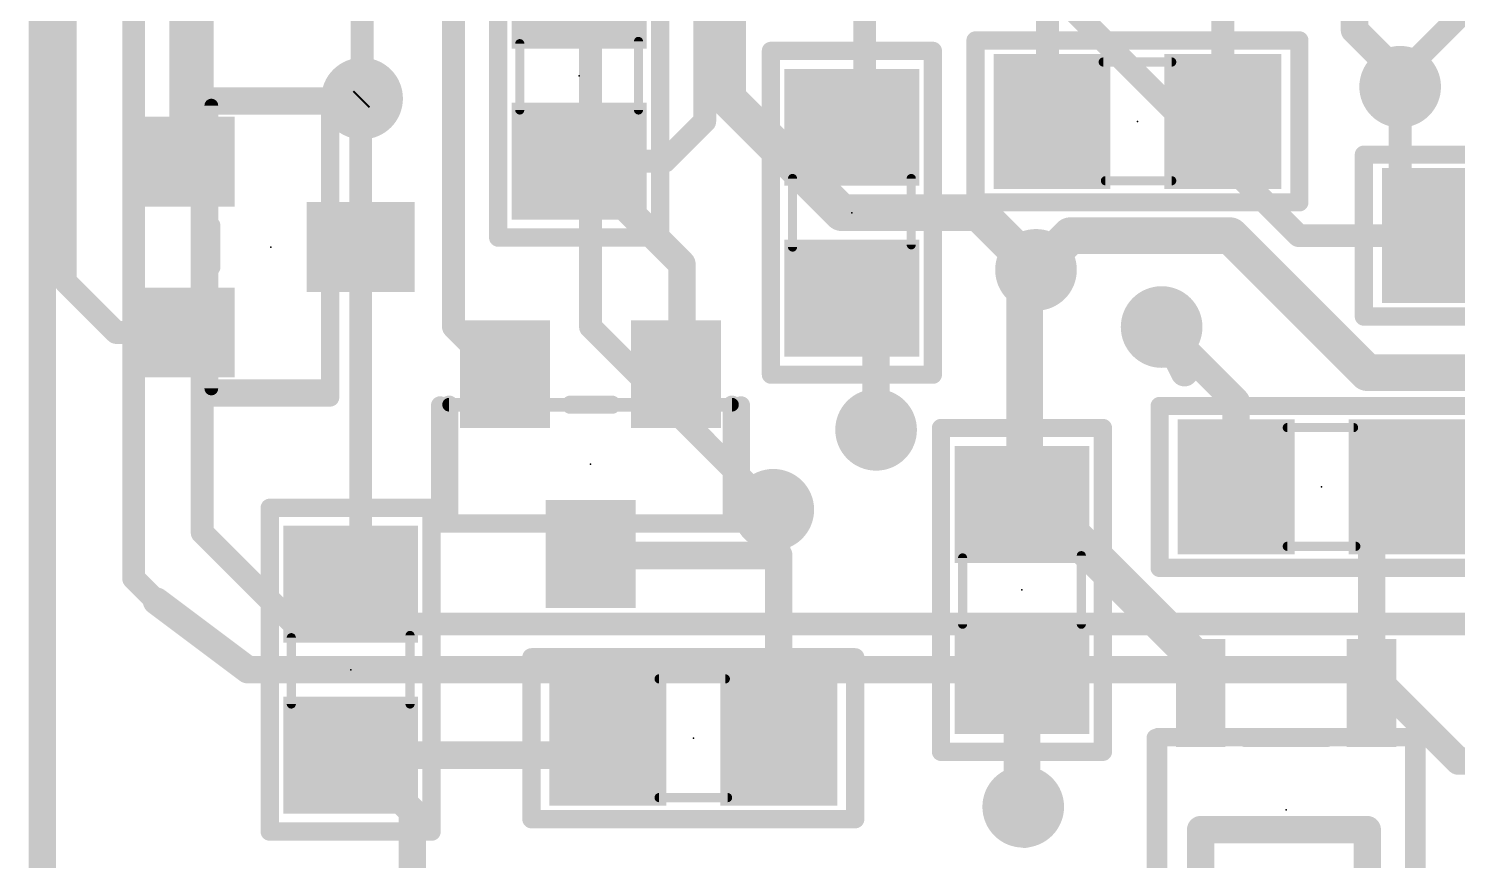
# Model space of a CAD drawing. Extents: x -16 to 117, y 0 to 53.
# Drawn here: x 17.63 to 33.51, y 10.83 to 20.08 of the extents above; entities that cross this region are included whole.
import ezdxf

# ---------------------------------------------------------------- set-up
doc = ezdxf.new("R2010")
doc.units = 0
for name, color, linetype in [('1', 12, 'CONTINUOUS'), ('16', 132, 'CONTINUOUS'), ('18', 110, 'CONTINUOUS'), ('21', 53, 'CONTINUOUS'), ('23', 53, 'CONTINUOUS'), ('51', 253, 'CONTINUOUS')]:
    doc.layers.add(name, color=color, linetype=linetype)

# ---------------------------------------------------------------- blocks, each defined once
blk = doc.blocks.new('RECT')
blk.add_solid([(-0.5, -0.5), (0.5, -0.5), (-0.5, 0.5), (0.5, 0.5)])
blk = doc.blocks.new('ROUNDV')
at = {"const_width": 0.5}
blk.add_lwpolyline([(0, -0.25, 1), (0, 0.25, 1), (0, -0.25)], format="xyb", dxfattribs=at)

msp = doc.modelspace()

# ---------------------------------------------------------------- linework, layer by layer
at = {"layer": '1'}
for points, const_width in [([(18.034, 17.272), (18.034, 21.336)], 0.254), ([(25.146, 19.05), (25.146, 20.574)], 0.254), ([(26.924, 20.574), (26.924, 19.126)], 0.254), ([(28.956, 20.574), (28.956, 19.101)], 0.254), ([(22.352, 16.764), (22.352, 20.508)], 0.254), ([(32.878, 19.558), (33.706, 20.386)], 0.254), ([(19.32, 18.603), (19.32, 20.336)], 0.254), ([(30.907, 19.05), (30.907, 20.239)], 0.254), ([(32.878, 19.435), (32.878, 19.558)], 0.254), ([(32.878, 19.435), (32.878, 18.227)], 0.254), ([(21.32, 19.288), (21.336, 19.304)], 0.254), ([(21.32, 17.653), (21.32, 19.288)], 0.254), ([(26.924, 19.126), (26.782, 18.984)], 0.254), ([(28.956, 19.101), (29.007, 19.05)], 0.254), ([(24.704, 18.608), (25.146, 19.05)], 0.254), ([(23.749, 18.608), (24.892, 17.465)], 0.3048), ([(23.749, 18.608), (24.704, 18.608)], 0.254), ([(32.878, 18.227), (33.325, 17.78)], 0.254), ([(29.21, 17.78), (28.829, 17.399)], 0.4064), ([(30.988, 17.78), (29.21, 17.78)], 0.4064), ([(32.512, 16.256), (30.988, 17.78)], 0.4064), ([(21.32, 14.208), (21.32, 17.653)], 0.254), ([(24.892, 17.465), (24.892, 16.306)], 0.3048), ([(28.829, 17.399), (28.702, 17.272)], 0.4064), ([(18.603, 16.703), (18.034, 17.272)], 0.254), ([(28.702, 17.272), (28.702, 14.82)], 0.4064), ([(26.782, 17.018), (26.67, 17.018)], 0.3048), ([(26.782, 17.084), (26.782, 17.018)], 0.3048), ([(26.782, 17.018), (27.051, 17.018)], 0.3048), ([(27.051, 17.018), (27.051, 15.621)], 0.3048), ([(22.352, 16.764), (22.876, 16.24)], 0.254), ([(31.054, 15.936), (30.226, 16.764)], 0.3048), ([(19.32, 16.703), (18.603, 16.703)], 0.254), ([(22.876, 16.24), (22.926, 16.24)], 0.254), ([(24.892, 16.306), (24.826, 16.24)], 0.3048), ([(35.306, 16.256), (32.512, 16.256)], 0.4064), ([(31.054, 14.986), (31.054, 15.936)], 0.3048), ([(27.051, 15.621), (27.036, 15.509)], 0.254), ([(32.56, 14.526), (33.02, 14.986)], 0.3048), ([(33.02, 14.986), (32.954, 14.986)], 0.3048), ([(28.702, 14.82), (28.673, 14.791)], 0.4064), ([(28.673, 14.791), (28.927, 14.449)], 0.4064), ([(25.969, 14.671), (25.908, 14.732)], 0.254), ([(25.969, 14.224), (25.969, 14.671)], 0.254), ([(28.927, 14.449), (28.956, 14.478)], 0.4064), ([(28.956, 14.478), (29.21, 14.478)], 0.4064), ([(29.21, 14.478), (30.66, 13.028)], 0.4064), ([(32.56, 12.6951), (32.56, 14.526)], 0.3048), ([(21.082, 13.97), (21.32, 14.208)], 0.254), ([(23.876, 14.24), (23.876, 14.224)], 0.3048), ([(23.876, 14.224), (25.969, 14.224)], 0.3048), ([(25.969, 14.224), (25.969, 12.192)], 0.3048), ([(21.148, 13.904), (21.082, 13.97)], 0.254), ([(21.209, 13.904), (21.148, 13.904)], 0.254), ([(30.66, 13.028), (30.66, 12.6951)], 0.4064), ([(28.673, 11.205), (28.673, 12.891)], 0.4064), ([(23.688, 12.004), (23.876, 12.192)], 0.3048), ([(23.876, 12.192), (24.069, 12.192)], 0.3048), ([(21.27, 12.004), (21.209, 12.004)], 0.3048), ([(21.209, 12.004), (23.688, 12.004)], 0.3048), ([(21.8948, 11.3792), (21.27, 12.004)], 0.3048), ([(28.687, 11.43), (28.702, 11.176)], 0.4064), ([(21.8948, 9.906), (21.8948, 11.3792)], 0.3048), ([(28.702, 11.176), (28.673, 11.205)], 0.4064), ([(30.66, 10.0949), (30.66, 11.176)], 0.3048), ([(30.66, 11.176), (32.512, 11.176)], 0.3048), ([(32.512, 11.176), (32.512, 10.16)], 0.3048)]:
    msp.add_lwpolyline(points, dxfattribs=dict(at, const_width=const_width))
for points, const_width in [([(32.9415, 19.558, 1), (32.8145, 19.558)], 0.127), ([(32.8331, 19.6029, 1), (32.9229, 19.5131)], 0.127), ([(32.9415, 19.435, 1), (32.8145, 19.435)], 0.127), ([(21.3835, 19.288, 1), (21.2565, 19.288)], 0.127), ([(21.2751, 19.3329, 1), (21.3649, 19.2431)], 0.127), ([(21.3809, 19.2591, 1), (21.2911, 19.3489)], 0.127), ([(32.8145, 19.435, 1), (32.9415, 19.435)], 0.127), ([(26.9689, 19.0811, 1), (26.8791, 19.1709)], 0.127), ([(29.0009, 19.1459, 1), (28.9111, 19.0561)], 0.127), ([(25.0825, 19.05, 1), (25.2095, 19.05)], 0.127), ([(25.1909, 19.0051, 1), (25.1011, 19.0949)], 0.127), ([(26.7371, 19.0289, 1), (26.8269, 18.9391)], 0.127), ([(26.8605, 19.126, 1), (26.9875, 19.126)], 0.127), ([(28.8925, 19.101, 1), (29.0195, 19.101)], 0.127), ([(28.9621, 19.0051, 1), (29.0519, 19.0949)], 0.127), ([(30.8435, 19.05, 1), (30.9705, 19.05)], 0.127), ([(23.8029, 18.6619, 1), (23.6951, 18.5541)], 0.1524), ([(19.2565, 18.603, 1), (19.3835, 18.603)], 0.127), ([(23.749, 18.6715, 1), (23.749, 18.5445)], 0.127), ([(24.6591, 18.6529, 1), (24.7489, 18.5631)], 0.127), ([(24.704, 18.5445, 1), (24.704, 18.6715)], 0.127), ([(32.9229, 18.2719, 1), (32.8331, 18.1821)], 0.127), ([(32.8145, 18.227, 1), (32.9415, 18.227)], 0.127), ([(29.21, 17.8816, 1), (29.21, 17.6784)], 0.2032), ([(29.2818, 17.7082, 1), (29.1382, 17.8518)], 0.2032), ([(31.0598, 17.8518, 1), (30.9162, 17.7082)], 0.2032), ([(30.988, 17.6784, 1), (30.988, 17.8816)], 0.2032), ([(33.2801, 17.7351, 1), (33.3699, 17.8249)], 0.127), ([(21.3835, 17.653, 1), (21.2565, 17.653)], 0.127), ([(21.2565, 17.653, 1), (21.3835, 17.653)], 0.127), ([(24.9682, 17.465, 1), (24.8158, 17.465)], 0.1524), ([(24.8381, 17.4111, 1), (24.9459, 17.5189)], 0.1524), ([(28.7572, 17.4708, 1), (28.9008, 17.3272)], 0.2032), ([(28.9008, 17.3272, 1), (28.7572, 17.4708)], 0.2032), ([(18.0789, 17.3169, 1), (17.9891, 17.2271)], 0.127), ([(17.9705, 17.272, 1), (18.0975, 17.272)], 0.127), ([(28.8036, 17.272, 1), (28.6004, 17.272)], 0.2032), ([(28.6302, 17.3438, 1), (28.7738, 17.2002)], 0.2032), ([(26.67, 17.0942, 1), (26.67, 16.9418)], 0.1524), ([(26.8582, 17.084, 1), (26.7058, 17.084)], 0.1524), ([(26.782, 17.0942, 1), (26.782, 16.9418)], 0.1524), ([(26.782, 16.9418, 1), (26.782, 17.0942)], 0.1524), ([(27.1272, 17.018, 1), (26.9748, 17.018)], 0.1524), ([(27.051, 16.9418, 1), (27.051, 17.0942)], 0.1524), ([(26.7058, 17.018, 1), (26.8582, 17.018)], 0.1524), ([(22.3969, 16.8089, 1), (22.3071, 16.7191)], 0.127), ([(30.2799, 16.8179, 1), (30.1721, 16.7101)], 0.1524), ([(18.603, 16.7665, 1), (18.603, 16.6395)], 0.127), ([(18.5581, 16.6581, 1), (18.6479, 16.7479)], 0.127), ([(19.32, 16.6395, 1), (19.32, 16.7665)], 0.127), ([(22.2885, 16.764, 1), (22.4155, 16.764)], 0.127), ([(22.876, 16.3035, 1), (22.876, 16.1765)], 0.127), ([(22.926, 16.1765, 1), (22.926, 16.3035)], 0.127), ([(24.7721, 16.2939, 1), (24.8799, 16.1861)], 0.1524), ([(24.8158, 16.306, 1), (24.9682, 16.306)], 0.1524), ([(24.9459, 16.2521, 1), (24.8381, 16.3599)], 0.1524), ([(32.512, 16.3576, 1), (32.512, 16.1544)], 0.2032), ([(32.4402, 16.1842, 1), (32.5838, 16.3278)], 0.2032), ([(22.8311, 16.1951, 1), (22.9209, 16.2849)], 0.127), ([(31.1302, 15.936, 1), (30.9778, 15.936)], 0.1524), ([(31.0001, 15.8821, 1), (31.1079, 15.9899)], 0.1524), ([(27.1139, 15.6126, 1), (26.9881, 15.6294)], 0.127), ([(26.9748, 15.621, 1), (27.1272, 15.621)], 0.1524), ([(26.9731, 15.5174, 1), (27.0989, 15.5006)], 0.127), ([(32.954, 15.0622, 1), (32.954, 14.9098)], 0.1524), ([(33.0739, 14.9321, 1), (32.9661, 15.0399)], 0.1524), ([(33.02, 14.9098, 1), (33.02, 15.0622)], 0.1524), ([(28.7546, 14.8516, 1), (28.5914, 14.7304)], 0.2032), ([(28.6012, 14.8628, 1), (28.7448, 14.7192)], 0.2032), ([(28.7738, 14.7482, 1), (28.6302, 14.8918)], 0.2032), ([(30.9778, 14.986, 1), (31.1302, 14.986)], 0.1524), ([(25.9529, 14.7769, 1), (25.8631, 14.6871)], 0.127), ([(26.0325, 14.671, 1), (25.9055, 14.671)], 0.127), ([(25.9241, 14.6261, 1), (26.0139, 14.7159)], 0.127), ([(28.6004, 14.82, 1), (28.8036, 14.82)], 0.2032), ([(28.8552, 14.5208, 1), (28.9988, 14.3772)], 0.2032), ([(28.956, 14.5796, 1), (28.956, 14.3764)], 0.2032), ([(29.0278, 14.4062, 1), (28.8842, 14.5498)], 0.2032), ([(29.2818, 14.5498, 1), (29.1382, 14.4062)], 0.2032), ([(29.21, 14.3764, 1), (29.21, 14.5796)], 0.2032), ([(32.6362, 14.526, 1), (32.4838, 14.526)], 0.1524), ([(32.5061, 14.5799, 1), (32.6139, 14.4721)], 0.1524), ([(28.8454, 14.3884, 1), (29.0086, 14.5096)], 0.2032), ([(21.3649, 14.1631, 1), (21.2751, 14.2529)], 0.127), ([(23.9522, 14.24, 1), (23.7998, 14.24)], 0.1524), ([(23.876, 14.3002, 1), (23.876, 14.1478)], 0.1524), ([(23.7998, 14.224, 1), (23.9522, 14.224)], 0.1524), ([(26.0452, 14.224, 1), (25.8928, 14.224)], 0.1524), ([(25.969, 14.1478, 1), (25.969, 14.3002)], 0.1524), ([(21.2565, 14.208, 1), (21.3835, 14.208)], 0.127), ([(25.9055, 14.224, 1), (26.0325, 14.224)], 0.127), ([(21.1269, 14.0149, 1), (21.0371, 13.9251)], 0.127), ([(21.0371, 14.0149, 1), (21.1269, 13.9251)], 0.127), ([(21.148, 13.9675, 1), (21.148, 13.8405)], 0.127), ([(21.1031, 13.8591, 1), (21.1929, 13.9489)], 0.127), ([(21.209, 13.8405, 1), (21.209, 13.9675)], 0.127), ([(30.7616, 13.028, 1), (30.5584, 13.028)], 0.2032), ([(30.5882, 12.9562, 1), (30.7318, 13.0998)], 0.2032), ([(28.7746, 12.891, 1), (28.5714, 12.891)], 0.2032), ([(30.5584, 12.6951, 1), (30.7616, 12.6951)], 0.2032), ([(32.4838, 12.6951, 1), (32.6362, 12.6951)], 0.1524), ([(23.876, 12.2682, 1), (23.876, 12.1158)], 0.1524), ([(23.9299, 12.1381, 1), (23.8221, 12.2459)], 0.1524), ([(24.069, 12.1158, 1), (24.069, 12.2682)], 0.1524), ([(25.8928, 12.192, 1), (26.0452, 12.192)], 0.1524), ([(21.209, 12.0802, 1), (21.209, 11.9278)], 0.1524), ([(21.209, 12.0802, 1), (21.209, 11.9278)], 0.1524), ([(21.3239, 12.0579, 1), (21.2161, 11.9501)], 0.1524), ([(21.27, 11.9278, 1), (21.27, 12.0802)], 0.1524), ([(23.6341, 12.0579, 1), (23.7419, 11.9501)], 0.1524), ([(23.688, 11.9278, 1), (23.688, 12.0802)], 0.1524), ([(28.7884, 11.436, 1), (28.5856, 11.424)], 0.2032), ([(21.971, 11.3792, 1), (21.8186, 11.3792)], 0.1524), ([(21.8409, 11.3253, 1), (21.9487, 11.4331)], 0.1524), ([(28.5714, 11.205, 1), (28.7746, 11.205)], 0.2032), ([(28.7448, 11.2768, 1), (28.6012, 11.1332)], 0.2032), ([(28.6006, 11.17, 1), (28.8034, 11.182)], 0.2032), ([(28.6302, 11.1042, 1), (28.7738, 11.2478)], 0.2032), ([(30.7362, 11.176, 1), (30.5838, 11.176)], 0.1524), ([(30.66, 11.2522, 1), (30.66, 11.0998)], 0.1524), ([(32.5882, 11.176, 1), (32.4358, 11.176)], 0.1524), ([(32.512, 11.0998, 1), (32.512, 11.2522)], 0.1524)]:
    msp.add_lwpolyline(points, format="xyb", dxfattribs=dict(at, const_width=const_width))
at = {"layer": '16'}
for points, const_width in [([(17.78, 10.414), (17.78, 41.91)], 0.3048), ([(23.876, 16.764), (23.876, 29.464)], 0.254), ([(32.37, 20.066), (32.37, 26.797)], 0.3048), ([(18.796, 13.97), (18.796, 25.146)], 0.254), ([(19.558, 14.478), (19.558, 24.13)], 0.254), ([(25.4, 20.828), (25.4, 19.304)], 0.4064), ([(21.336, 19.304), (21.336, 20.574)], 0.254), ([(31.75, 17.78), (28.956, 20.574)], 0.254), ([(32.878, 19.558), (32.37, 20.066)], 0.3048), ([(32.878, 19.435), (32.878, 19.558)], 0.3048), ([(25.4, 19.304), (26.67, 18.034)], 0.4064), ([(26.67, 18.034), (28.194, 18.034)], 0.4064), ([(28.194, 18.034), (28.829, 17.399)], 0.4064), ([(37.846, 17.78), (31.75, 17.78)], 0.254), ([(25.908, 14.732), (23.876, 16.764)], 0.254), ([(30.226, 16.764), (30.48, 16.256)], 0.3048), ([(19.558, 14.478), (20.574, 13.462)], 0.254), ([(18.796, 13.97), (19.05, 13.716)], 0.254), ([(19.05, 13.716), (20.066, 12.954)], 0.3048), ([(20.574, 13.462), (34.036, 13.462)], 0.254), ([(20.066, 12.954), (32.512, 12.954)], 0.3048), ([(32.512, 12.954), (33.528, 11.938)], 0.3048), ([(33.528, 11.938), (34.036, 11.938)], 0.3048)]:
    msp.add_lwpolyline(points, dxfattribs=dict(at, const_width=const_width))
for points, const_width in [([(32.4239, 20.1199, 1), (32.3161, 20.0121)], 0.1524), ([(32.2938, 20.066, 1), (32.4462, 20.066)], 0.1524), ([(32.9542, 19.558, 1), (32.8018, 19.558)], 0.1524), ([(32.8241, 19.5041, 1), (32.9319, 19.6119)], 0.1524), ([(25.2984, 19.304, 1), (25.5016, 19.304)], 0.2032), ([(25.4718, 19.3758, 1), (25.3282, 19.2322)], 0.2032), ([(32.8018, 19.435, 1), (32.9542, 19.435)], 0.1524), ([(21.2725, 19.304, 1), (21.3995, 19.304)], 0.127), ([(26.67, 18.1356, 1), (26.67, 17.9324)], 0.2032), ([(26.5982, 17.9622, 1), (26.7418, 18.1058)], 0.2032), ([(28.2658, 18.1058, 1), (28.1222, 17.9622)], 0.2032), ([(28.194, 17.9324, 1), (28.194, 18.1356)], 0.2032), ([(31.75, 17.8435, 1), (31.75, 17.7165)], 0.127), ([(31.7051, 17.7351, 1), (31.7949, 17.8249)], 0.127), ([(28.7572, 17.3272, 1), (28.9008, 17.4708)], 0.2032), ([(23.9209, 16.8089, 1), (23.8311, 16.7191)], 0.127), ([(30.2942, 16.7981, 1), (30.1578, 16.7299)], 0.1524), ([(23.8125, 16.764, 1), (23.9395, 16.764)], 0.127), ([(30.4118, 16.2219, 1), (30.5482, 16.2901)], 0.1524), ([(25.8631, 14.6871, 1), (25.9529, 14.7769)], 0.127), ([(19.6029, 14.5229, 1), (19.5131, 14.4331)], 0.127), ([(19.4945, 14.478, 1), (19.6215, 14.478)], 0.127), ([(18.8409, 14.0149, 1), (18.7511, 13.9251)], 0.127), ([(18.7325, 13.97, 1), (18.8595, 13.97)], 0.127), ([(19.0957, 13.777, 1), (19.0043, 13.655)], 0.1524), ([(19.0051, 13.6711, 1), (19.0949, 13.7609)], 0.127), ([(20.574, 13.5255, 1), (20.574, 13.3985)], 0.127), ([(20.5291, 13.4171, 1), (20.6189, 13.5069)], 0.127), ([(20.066, 13.0302, 1), (20.066, 12.8778)], 0.1524), ([(20.0203, 12.893, 1), (20.1117, 13.015)], 0.1524), ([(32.5659, 13.0079, 1), (32.4581, 12.9001)], 0.1524), ([(32.512, 12.8778, 1), (32.512, 13.0302)], 0.1524), ([(33.528, 12.0142, 1), (33.528, 11.8618)], 0.1524), ([(33.4741, 11.8841, 1), (33.5819, 11.9919)], 0.1524)]:
    msp.add_lwpolyline(points, format="xyb", dxfattribs=dict(at, const_width=const_width))
at = {"layer": '21', "const_width": 0.2032}
for points in [[(22.849, 17.758), (22.849, 21.358)], [(24.649, 21.358), (24.649, 17.758)], [(28.157, 18.15), (28.157, 19.95)], [(28.157, 19.95), (31.757, 19.95)], [(31.757, 19.95), (31.757, 18.15)], [(25.882, 19.834), (27.682, 19.834)], [(25.882, 16.234), (25.882, 19.834)], [(27.682, 19.834), (27.682, 16.234)], [(19.6676, 19.3254), (20.9804, 19.3254)], [(20.9804, 19.3254), (20.9804, 18.3666)], [(32.475, 16.88), (32.475, 18.68)], [(32.475, 18.68), (36.075, 18.68)], [(31.757, 18.15), (28.157, 18.15)], [(19.6596, 17.4306), (19.6596, 17.8894)], [(24.649, 17.758), (22.849, 17.758)], [(20.9804, 16.9394), (20.9804, 15.9806)], [(36.075, 16.88), (32.475, 16.88)], [(27.682, 16.234), (25.882, 16.234)], [(20.9804, 15.9806), (19.6676, 15.9806)], [(22.2036, 14.5796), (22.2036, 15.8924)], [(23.6536, 15.9004), (24.1124, 15.9004)], [(25.5484, 15.8924), (25.5484, 14.5796)], [(30.204, 14.086), (30.204, 15.886)], [(30.204, 15.886), (33.804, 15.886)], [(27.773, 12.041), (27.773, 15.641)], [(27.773, 15.641), (29.573, 15.641)], [(29.573, 15.641), (29.573, 12.041)], [(20.309, 11.154), (20.309, 14.754)], [(20.309, 14.754), (22.109, 14.754)], [(22.109, 14.754), (22.109, 11.154)], [(23.1624, 14.5796), (22.2036, 14.5796)], [(25.5484, 14.5796), (24.5896, 14.5796)], [(33.804, 14.086), (30.204, 14.086)], [(23.219, 11.292), (23.219, 13.092)], [(23.219, 13.092), (26.819, 13.092)], [(26.819, 13.092), (26.819, 11.292)], [(30.16, 12.195), (30.16, 10.595)], [(31.16, 12.195), (32.06, 12.195)], [(33.06, 12.195), (33.06, 10.595)], [(29.573, 12.041), (27.773, 12.041)], [(26.819, 11.292), (23.219, 11.292)], [(22.109, 11.154), (20.309, 11.154)]]:
    msp.add_lwpolyline(points, dxfattribs=at)
at = {"layer": '21', "const_width": 0.1016}
for points in [[(28.2078, 19.95, 1), (28.1062, 19.95)], [(28.157, 20.0008, 1), (28.157, 19.8992)], [(31.8078, 19.95, 1), (31.7062, 19.95)], [(31.757, 19.8992, 1), (31.757, 20.0008)], [(25.882, 19.8848, 1), (25.882, 19.7832)], [(25.9328, 19.834, 1), (25.8312, 19.834)], [(27.7328, 19.834, 1), (27.6312, 19.834)], [(27.682, 19.7832, 1), (27.682, 19.8848)], [(19.6676, 19.3762, 1), (19.6676, 19.2746)], [(21.0312, 19.3254, 1), (20.9296, 19.3254)], [(20.9804, 19.2746, 1), (20.9804, 19.3762)], [(32.5258, 18.68, 1), (32.4242, 18.68)], [(32.475, 18.7308, 1), (32.475, 18.6292)], [(20.9296, 18.3666, 1), (21.0312, 18.3666)], [(28.157, 18.2008, 1), (28.157, 18.0992)], [(28.1062, 18.15, 1), (28.2078, 18.15)], [(31.7062, 18.15, 1), (31.8078, 18.15)], [(31.757, 18.0992, 1), (31.757, 18.2008)], [(19.7104, 17.8894, 1), (19.6088, 17.8894)], [(22.849, 17.8088, 1), (22.849, 17.7072)], [(22.7982, 17.758, 1), (22.8998, 17.758)], [(24.5982, 17.758, 1), (24.6998, 17.758)], [(24.649, 17.7072, 1), (24.649, 17.8088)], [(19.6088, 17.4306, 1), (19.7104, 17.4306)], [(21.0312, 16.9394, 1), (20.9296, 16.9394)], [(32.475, 16.9308, 1), (32.475, 16.8292)], [(32.4242, 16.88, 1), (32.5258, 16.88)], [(25.882, 16.2848, 1), (25.882, 16.1832)], [(25.8312, 16.234, 1), (25.9328, 16.234)], [(27.6312, 16.234, 1), (27.7328, 16.234)], [(27.682, 16.1832, 1), (27.682, 16.2848)], [(19.6676, 16.0314, 1), (19.6676, 15.9298)], [(20.9804, 15.9298, 1), (20.9804, 16.0314)], [(20.9296, 15.9806, 1), (21.0312, 15.9806)], [(22.2544, 15.8924, 1), (22.1528, 15.8924)], [(23.6536, 15.9512, 1), (23.6536, 15.8496)], [(24.1124, 15.8496, 1), (24.1124, 15.9512)], [(25.5992, 15.8924, 1), (25.4976, 15.8924)], [(30.2548, 15.886, 1), (30.1532, 15.886)], [(30.204, 15.9368, 1), (30.204, 15.8352)], [(27.8238, 15.641, 1), (27.7222, 15.641)], [(27.773, 15.6918, 1), (27.773, 15.5902)], [(29.6238, 15.641, 1), (29.5222, 15.641)], [(29.573, 15.5902, 1), (29.573, 15.6918)], [(20.3598, 14.754, 1), (20.2582, 14.754)], [(20.309, 14.8048, 1), (20.309, 14.7032)], [(22.1598, 14.754, 1), (22.0582, 14.754)], [(22.109, 14.7032, 1), (22.109, 14.8048)], [(22.2036, 14.6304, 1), (22.2036, 14.5288)], [(22.1528, 14.5796, 1), (22.2544, 14.5796)], [(23.1624, 14.5288, 1), (23.1624, 14.6304)], [(24.5896, 14.6304, 1), (24.5896, 14.5288)], [(25.4976, 14.5796, 1), (25.5992, 14.5796)], [(25.5484, 14.5288, 1), (25.5484, 14.6304)], [(30.204, 14.1368, 1), (30.204, 14.0352)], [(30.1532, 14.086, 1), (30.2548, 14.086)], [(23.2698, 13.092, 1), (23.1682, 13.092)], [(23.219, 13.1428, 1), (23.219, 13.0412)], [(26.8698, 13.092, 1), (26.7682, 13.092)], [(26.819, 13.0412, 1), (26.819, 13.1428)], [(30.2108, 12.195, 1), (30.1092, 12.195)], [(31.16, 12.2458, 1), (31.16, 12.1442)], [(32.06, 12.1442, 1), (32.06, 12.2458)], [(33.1108, 12.195, 1), (33.0092, 12.195)], [(27.773, 12.0918, 1), (27.773, 11.9902)], [(27.7222, 12.041, 1), (27.8238, 12.041)], [(29.5222, 12.041, 1), (29.6238, 12.041)], [(29.573, 11.9902, 1), (29.573, 12.0918)], [(23.219, 11.3428, 1), (23.219, 11.2412)], [(23.1682, 11.292, 1), (23.2698, 11.292)], [(26.7682, 11.292, 1), (26.8698, 11.292)], [(26.819, 11.2412, 1), (26.819, 11.3428)], [(20.309, 11.2048, 1), (20.309, 11.1032)], [(20.2582, 11.154, 1), (20.3598, 11.154)], [(22.0582, 11.154, 1), (22.1598, 11.154)], [(22.109, 11.1032, 1), (22.109, 11.2048)]]:
    msp.add_lwpolyline(points, format="xyb", dxfattribs=at)
at = {"layer": '23'}
for p in [(23.749, 19.558), (29.957, 19.05), (26.782, 18.034), (20.32, 17.653), (23.876, 15.24), (32.004, 14.986), (28.673, 13.841), (21.209, 12.954), (25.019, 12.192), (31.61, 11.395)]:
    msp.add_point(p, dxfattribs=at)
at = {"layer": '51'}
for points, const_width in [([(23.089, 19.914), (23.089, 19.177)], 0.1016), ([(24.409, 19.939), (24.409, 19.177)], 0.1016), ([(29.576, 19.71), (30.338, 19.71)], 0.1016), ([(19.6596, 19.2254), (20.9804, 19.2254)], 0.2032), ([(19.6596, 16.0806), (19.6596, 19.2254)], 0.1524), ([(20.9804, 19.2254), (20.9804, 16.0806)], 0.2032), ([(26.122, 17.653), (26.122, 18.415)], 0.1016), ([(27.442, 17.678), (27.442, 18.415)], 0.1016), ([(29.601, 18.39), (30.338, 18.39)], 0.1016), ([(20.9804, 16.0806), (19.6596, 16.0806)], 0.2032), ([(22.3036, 14.5796), (22.3036, 15.9004)], 0.2032), ([(22.3036, 15.9004), (25.4484, 15.9004)], 0.1524), ([(25.4484, 15.9004), (25.4484, 14.5796)], 0.2032), ([(32.36, 15.646), (31.623, 15.646)], 0.1016), ([(25.4484, 14.5796), (22.3036, 14.5796)], 0.2032), ([(32.385, 14.326), (31.623, 14.326)], 0.1016), ([(28.013, 14.197), (28.013, 13.46)], 0.1016), ([(29.333, 14.222), (29.333, 13.46)], 0.1016), ([(20.549, 13.31), (20.549, 12.573)], 0.1016), ([(21.869, 13.335), (21.869, 12.573)], 0.1016), ([(25.375, 12.852), (24.638, 12.852)], 0.1016), ([(30.1876, 10.5846), (30.1876, 12.2054)], 0.2032), ([(30.1876, 12.2054), (33.0324, 12.2054)], 0.2032), ([(33.0324, 12.2054), (33.0324, 10.5846)], 0.2032), ([(25.4, 11.532), (24.638, 11.532)], 0.1016)]:
    msp.add_lwpolyline(points, dxfattribs=dict(at, const_width=const_width))
for points, const_width in [([(23.1144, 19.914, 1), (23.0636, 19.914)], 0.0508), ([(24.4344, 19.939, 1), (24.3836, 19.939)], 0.0508), ([(29.576, 19.7354, 1), (29.576, 19.6846)], 0.0508), ([(30.338, 19.6846, 1), (30.338, 19.7354)], 0.0508), ([(19.6596, 19.2762, 1), (19.6596, 19.1746)], 0.1016), ([(19.6977, 19.2254, 1), (19.6215, 19.2254)], 0.0762), ([(21.0312, 19.2254, 1), (20.9296, 19.2254)], 0.1016), ([(20.9804, 19.1746, 1), (20.9804, 19.2762)], 0.1016), ([(23.0636, 19.177, 1), (23.1144, 19.177)], 0.0508), ([(24.3836, 19.177, 1), (24.4344, 19.177)], 0.0508), ([(26.1474, 18.415, 1), (26.0966, 18.415)], 0.0508), ([(27.4674, 18.415, 1), (27.4166, 18.415)], 0.0508), ([(29.601, 18.4154, 1), (29.601, 18.3646)], 0.0508), ([(30.338, 18.3646, 1), (30.338, 18.4154)], 0.0508), ([(26.0966, 17.653, 1), (26.1474, 17.653)], 0.0508), ([(27.4166, 17.678, 1), (27.4674, 17.678)], 0.0508), ([(19.6596, 16.1314, 1), (19.6596, 16.0298)], 0.1016), ([(19.6215, 16.0806, 1), (19.6977, 16.0806)], 0.0762), ([(20.9296, 16.0806, 1), (21.0312, 16.0806)], 0.1016), ([(20.9804, 16.0298, 1), (20.9804, 16.1314)], 0.1016), ([(22.3544, 15.9004, 1), (22.2528, 15.9004)], 0.1016), ([(22.3036, 15.9385, 1), (22.3036, 15.8623)], 0.0762), ([(25.4992, 15.9004, 1), (25.3976, 15.9004)], 0.1016), ([(25.4484, 15.8623, 1), (25.4484, 15.9385)], 0.0762), ([(31.623, 15.6714, 1), (31.623, 15.6206)], 0.0508), ([(32.36, 15.6206, 1), (32.36, 15.6714)], 0.0508), ([(22.3036, 14.6304, 1), (22.3036, 14.5288)], 0.1016), ([(22.2528, 14.5796, 1), (22.3544, 14.5796)], 0.1016), ([(25.3976, 14.5796, 1), (25.4992, 14.5796)], 0.1016), ([(25.4484, 14.5288, 1), (25.4484, 14.6304)], 0.1016), ([(31.623, 14.3514, 1), (31.623, 14.3006)], 0.0508), ([(32.385, 14.3006, 1), (32.385, 14.3514)], 0.0508), ([(28.0384, 14.197, 1), (27.9876, 14.197)], 0.0508), ([(29.3584, 14.222, 1), (29.3076, 14.222)], 0.0508), ([(20.5744, 13.31, 1), (20.5236, 13.31)], 0.0508), ([(21.8944, 13.335, 1), (21.8436, 13.335)], 0.0508), ([(27.9876, 13.46, 1), (28.0384, 13.46)], 0.0508), ([(29.3076, 13.46, 1), (29.3584, 13.46)], 0.0508), ([(24.638, 12.8774, 1), (24.638, 12.8266)], 0.0508), ([(25.375, 12.8266, 1), (25.375, 12.8774)], 0.0508), ([(20.5236, 12.573, 1), (20.5744, 12.573)], 0.0508), ([(21.8436, 12.573, 1), (21.8944, 12.573)], 0.0508), ([(30.2384, 12.2054, 1), (30.1368, 12.2054)], 0.1016), ([(30.1876, 12.2562, 1), (30.1876, 12.1546)], 0.1016), ([(33.0832, 12.2054, 1), (32.9816, 12.2054)], 0.1016), ([(33.0324, 12.1546, 1), (33.0324, 12.2562)], 0.1016), ([(24.638, 11.5574, 1), (24.638, 11.5066)], 0.0508), ([(25.4, 11.5066, 1), (25.4, 11.5574)], 0.0508)]:
    msp.add_lwpolyline(points, format="xyb", dxfattribs=dict(at, const_width=const_width))

# ---------------------------------------------------------------- block references
at = {"layer": '1', "xscale": 1.3, "yscale": 1.5}
for p, rotation in [((23.749, 20.508), 270), ((26.782, 18.984), 90), ((23.749, 18.608), 270), ((26.782, 17.084), 90), ((31.054, 14.986), 180), ((32.954, 14.986), 180), ((28.673, 14.791), 270), ((21.209, 13.904), 270), ((28.673, 12.891), 270), ((24.069, 12.192), 180), ((25.969, 12.192), 180), ((21.209, 12.004), 270)]:
    msp.add_blockref('RECT', p, dxfattribs=dict(at, rotation=rotation))
at = {"layer": '1'}
for p, xscale, yscale in [((29.007, 19.05), 1.3, 1.5), ((30.907, 19.05), 1.3, 1.5), ((33.325, 17.78), 1.3, 1.5), ((30.66, 12.6951), 0.55, 1.2), ((32.56, 12.6951), 0.55, 1.2)]:
    msp.add_blockref('RECT', p, dxfattribs=dict(at, xscale=xscale, yscale=yscale))
at = {"layer": '1', "yscale": 1.2}
for p, rotation in [((19.32, 18.603), 270), ((21.32, 17.653), 270), ((19.32, 16.703), 270), ((22.926, 16.24), 180), ((24.826, 16.24), 180), ((23.876, 14.24), 180)]:
    msp.add_blockref('RECT', p, dxfattribs=dict(at, rotation=rotation))
at = {"layer": '18', "xscale": 0.908, "yscale": 0.908}
for p in [(32.878, 19.435), (32.878, 19.435), (21.336, 19.304), (21.336, 19.304), (28.829, 17.399), (28.829, 17.399), (30.226, 16.764), (30.226, 16.764), (27.051, 15.621), (27.051, 15.621), (25.908, 14.732), (25.908, 14.732), (28.687, 11.43), (28.687, 11.43)]:
    msp.add_blockref('ROUNDV', p, dxfattribs=at)
at = {"layer": '51'}
for p, xscale, yscale, rotation in [((23.7502, 20.2752), 0.7501, 1.4501, 270), ((23.7502, 18.8273), 0.7501, 1.4501, 270), ((26.7809, 18.7646), 0.7501, 1.4501, 90), ((19.3167, 18.5928), 0.4572, 0.5842, 270), ((21.3233, 17.653), 0.4572, 0.5842, 270), ((26.7809, 17.3169), 0.7501, 1.4501, 90), ((19.3167, 16.7132), 0.4572, 0.5842, 270), ((22.9362, 16.2433), 0.4572, 0.5842, 180), ((24.8158, 16.2433), 0.4572, 0.5842, 180), ((31.2734, 14.9849), 0.7501, 1.4501, 180), ((32.7212, 14.9849), 0.7501, 1.4501, 180), ((28.6742, 14.5582), 0.7501, 1.4501, 270), ((23.876, 14.2367), 0.4572, 0.5842, 180), ((21.2102, 13.6712), 0.7501, 1.4501, 270), ((28.6742, 13.1104), 0.7501, 1.4501, 270), ((24.2884, 12.1909), 0.7501, 1.4501, 180), ((25.7362, 12.1909), 0.7501, 1.4501, 180), ((21.2102, 12.2233), 0.7501, 1.4501, 270)]:
    msp.add_blockref('RECT', p, dxfattribs=dict(at, xscale=xscale, yscale=yscale, rotation=rotation))
for p, xscale, yscale in [((29.2399, 19.0511), 0.7501, 1.4501), ((30.6877, 19.0511), 0.7501, 1.4501), ((33.5579, 17.7812), 0.7501, 1.4501), ((30.66, 12.57), 0.5, 0.65), ((32.56, 12.57), 0.5, 0.65)]:
    msp.add_blockref('RECT', p, dxfattribs=dict(at, xscale=xscale, yscale=yscale))

doc.saveas('drawing.dxf')
